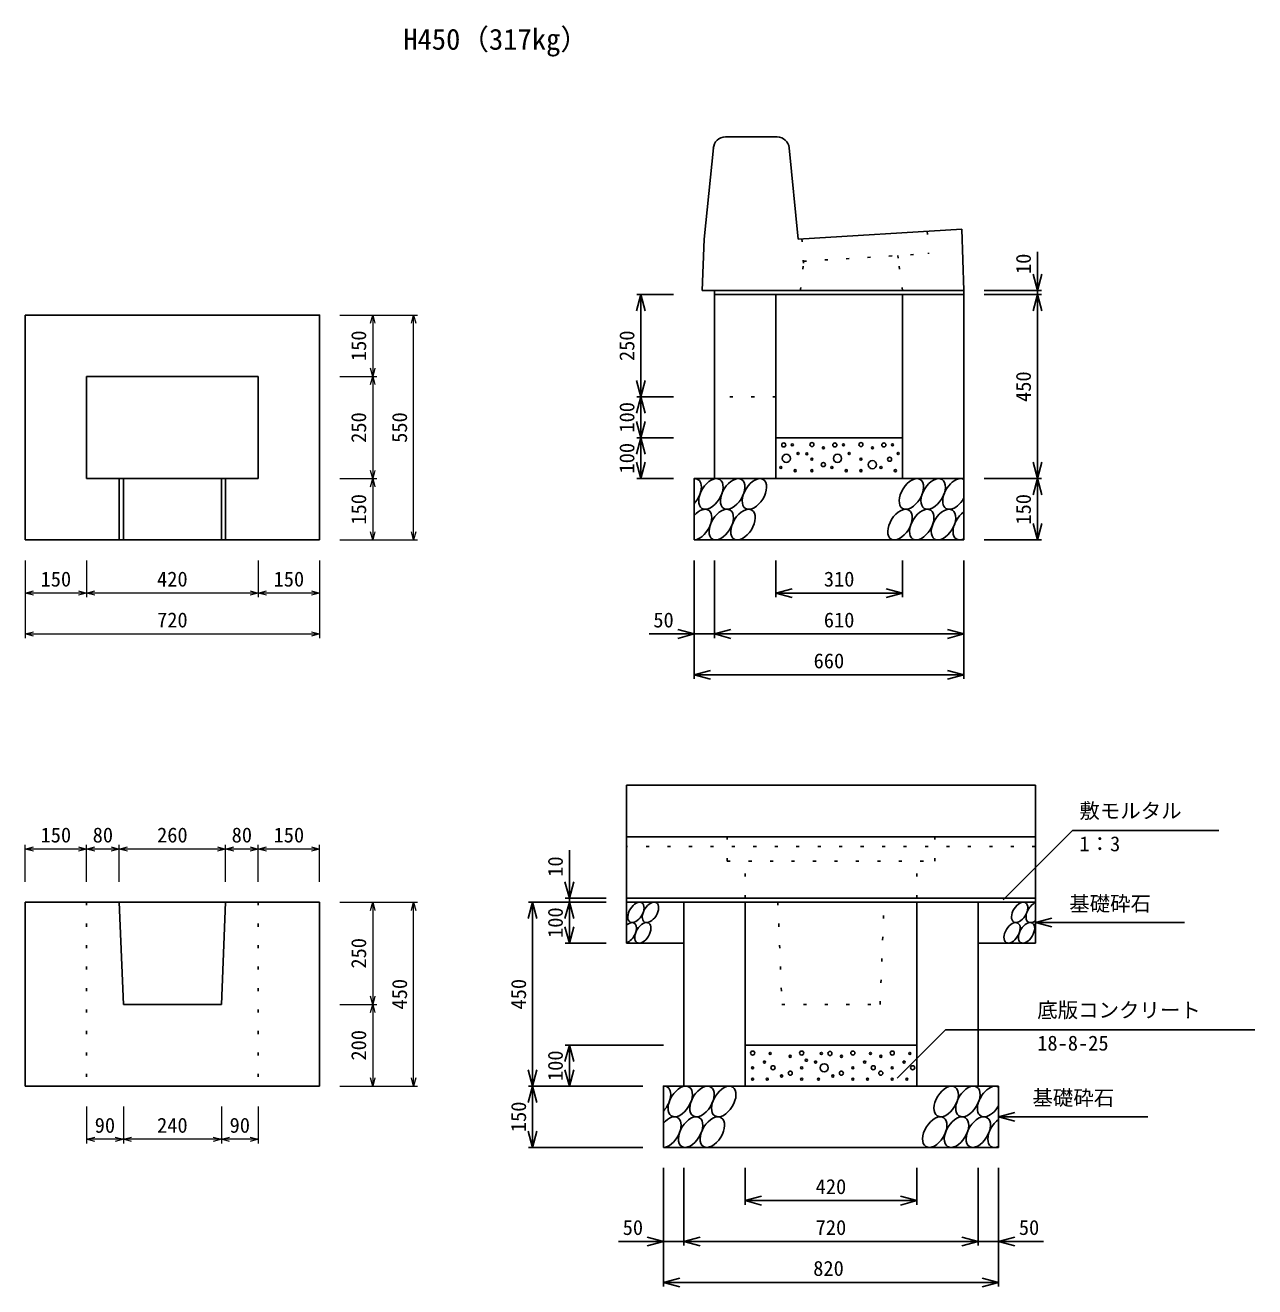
# Model space of a CAD drawing. Units: millimetres, scale not verified. Extents: x -12600 to 12600, y -8910 to 8910.
# Drawn here: x -7202 to -4194, y -4684 to -1598 of the extents above; entities that cross this region are included whole.
import ezdxf
from ezdxf.enums import TextEntityAlignment as Align

# ---------------------------------------------------------------- set-up
doc = ezdxf.new("R2010")
doc.units = ezdxf.units.MM
doc.header["$LTSCALE"] = 30
doc.linetypes.add('DOTTED', pattern=[1.75, 0.25, -1.5])
for name, color, linetype, lineweight in [('0-0_DIM', 7, 'Continuous', 13), ('0-2_HATCH', 6, 'Continuous', 25), ('0-5_OUTLINE', 3, 'Continuous', 25), ('0-6_OUTLINE2', 4, 'DOTTED', 25), ('0-7_TXT', 7, 'Continuous', 25)]:
    doc.layers.add(name, color=color, linetype=linetype, lineweight=lineweight)
doc.styles.add('ＭＳ ゴシック', font='')
doc.styles.get('ＭＳ ゴシック').set_extended_font_data('MS Gothic')

msp = doc.modelspace()

# ---------------------------------------------------------------- linework, layer by layer
at = {"layer": '0-0_DIM', "lineweight": 25}
for p, q in [((-4725.81, -2247.27), (-4725.81, -2152.52)), ((-4855.81, -2247.27), (-4715.81, -2247.27)), ((-4855.81, -2247.27), (-4715.81, -2247.27)), ((-4725.81, -2257.27), (-4725.81, -2247.27)), ((-5615.81, -2257.27), (-5705.81, -2257.27)), ((-5695.81, -2257.27), (-5695.81, -2507.27)), ((-4855.81, -2257.27), (-4715.81, -2257.27)), ((-4725.81, -2257.27), (-4725.81, -2707.27)), ((-5615.81, -2507.27), (-5705.81, -2507.27)), ((-5695.81, -2507.27), (-5695.81, -2607.27)), ((-5615.81, -2607.27), (-5705.81, -2607.27)), ((-5695.81, -2607.27), (-5695.81, -2707.27)), ((-5615.81, -2707.27), (-5705.81, -2707.27)), ((-4855.81, -2707.27), (-4715.81, -2707.27)), ((-4725.81, -2707.27), (-4725.81, -2857.27)), ((-4855.81, -2857.27), (-4715.81, -2857.27)), ((-5565.81, -2907.27), (-5565.81, -3197.27)), ((-5515.81, -2907.27), (-5515.81, -3097.27)), ((-5365.81, -2907.27), (-5365.81, -2997.27)), ((-5055.81, -2907.27), (-5055.81, -2997.27)), ((-4905.81, -2907.27), (-4905.81, -3197.27)), ((-5055.81, -2987.27), (-5365.81, -2987.27)), ((-5675.99, -3087.27), (-5565.81, -3087.27)), ((-5515.81, -3087.27), (-5565.81, -3087.27)), ((-5515.81, -3087.27), (-4905.81, -3087.27)), ((-5565.81, -3187.27), (-4905.81, -3187.27)), ((-4639.79, -3567.86), (-4809.76, -3737.83)), ((-4639.79, -3567.86), (-4281.83, -3567.86)), ((-5870.81, -3733.27), (-5870.81, -3616.04)), ((-5780.81, -3733.27), (-5880.81, -3733.27)), ((-5870.81, -3743.27), (-5870.81, -3733.27)), ((-5780.81, -3743.27), (-5970.81, -3743.27)), ((-5960.81, -3743.27), (-5960.81, -4193.27)), ((-5870.81, -3743.27), (-5870.81, -3843.27)), ((-4730.81, -3793.27), (-4366.04, -3793.27)), ((-5780.81, -3843.27), (-5880.81, -3843.27)), ((-4950.29, -4055.32), (-5068.63, -4173.65)), ((-4950.29, -4055.32), (-4194.1, -4055.32)), ((-5640.81, -4093.27), (-5880.81, -4093.27)), ((-5870.81, -4093.27), (-5870.81, -4193.27)), ((-5690.81, -4193.27), (-5970.81, -4193.27)), ((-5960.81, -4193.27), (-5960.81, -4343.27)), ((-4820.81, -4268.27), (-4456.04, -4268.27)), ((-5690.81, -4343.27), (-5970.81, -4343.27)), ((-5640.81, -4393.27), (-5640.81, -4683.27)), ((-5590.81, -4393.27), (-5590.81, -4583.27)), ((-5440.81, -4393.27), (-5440.81, -4483.27)), ((-5020.81, -4393.27), (-5020.81, -4483.27)), ((-4870.81, -4393.27), (-4870.81, -4583.27)), ((-4820.81, -4393.27), (-4820.81, -4683.27)), ((-5440.81, -4473.27), (-5020.81, -4473.27)), ((-5750.99, -4573.27), (-5640.81, -4573.27)), ((-5590.81, -4573.27), (-5640.81, -4573.27)), ((-4870.81, -4573.27), (-5590.81, -4573.27)), ((-4870.81, -4573.27), (-4820.81, -4573.27)), ((-4710.64, -4573.27), (-4820.81, -4573.27)), ((-4820.81, -4673.27), (-5640.81, -4673.27))]:
    msp.add_line(p, q, dxfattribs=at)
at = {"layer": '0-0_DIM'}
for p, q in [((-6431.94, -2307.27), (-6341.94, -2307.27)), ((-6431.94, -2307.27), (-6241.94, -2307.27)), ((-6351.94, -2307.27), (-6351.94, -2457.27)), ((-6251.94, -2857.27), (-6251.94, -2307.27)), ((-6431.94, -2457.27), (-6341.94, -2457.27)), ((-6431.94, -2457.27), (-6341.94, -2457.27)), ((-6351.94, -2457.27), (-6351.94, -2707.27)), ((-6431.94, -2707.27), (-6341.94, -2707.27)), ((-6431.94, -2707.27), (-6341.94, -2707.27)), ((-6351.94, -2707.27), (-6351.94, -2857.27)), ((-6431.94, -2857.27), (-6341.94, -2857.27)), ((-6431.94, -2857.27), (-6241.94, -2857.27)), ((-7201.94, -2907.27), (-7201.94, -2997.27)), ((-7201.94, -2907.27), (-7201.94, -3097.27)), ((-7051.94, -2907.27), (-7051.94, -2997.27)), ((-7051.94, -2907.27), (-7051.94, -2997.27)), ((-6631.94, -2907.27), (-6631.94, -2997.27)), ((-6631.94, -2907.27), (-6631.94, -2997.27)), ((-6481.94, -2907.27), (-6481.94, -2997.27)), ((-6481.94, -2907.27), (-6481.94, -3097.27)), ((-7051.94, -2987.27), (-7201.94, -2987.27)), ((-6631.94, -2987.27), (-7051.94, -2987.27)), ((-6481.94, -2987.27), (-6631.94, -2987.27)), ((-7201.94, -3087.27), (-6481.94, -3087.27)), ((-7201.94, -3693.27), (-7201.94, -3603.27)), ((-7051.94, -3693.27), (-7051.94, -3603.27)), ((-6971.94, -3693.27), (-6971.94, -3603.27)), ((-6711.94, -3693.27), (-6711.94, -3603.27)), ((-6631.94, -3693.27), (-6631.94, -3603.27)), ((-6481.94, -3693.27), (-6481.94, -3603.27)), ((-7051.94, -3613.27), (-7201.94, -3613.27)), ((-6971.94, -3613.27), (-7051.94, -3613.27)), ((-6711.94, -3613.27), (-6971.94, -3613.27)), ((-6631.94, -3613.27), (-6711.94, -3613.27)), ((-6481.94, -3613.27), (-6631.94, -3613.27)), ((-6431.94, -3743.27), (-6341.94, -3743.27)), ((-6431.94, -3743.27), (-6241.94, -3743.27)), ((-6351.94, -3743.27), (-6351.94, -3993.27)), ((-6251.94, -4193.27), (-6251.94, -3743.27)), ((-6431.94, -3993.27), (-6341.94, -3993.27)), ((-6431.94, -3993.27), (-6341.94, -3993.27)), ((-6351.94, -3993.27), (-6351.94, -4193.27)), ((-6431.94, -4193.27), (-6341.94, -4193.27)), ((-6431.94, -4193.27), (-6241.94, -4193.27)), ((-7051.94, -4243.27), (-7051.94, -4333.27)), ((-6961.94, -4243.27), (-6961.94, -4333.27)), ((-6721.94, -4243.27), (-6721.94, -4333.27)), ((-6631.94, -4243.27), (-6631.94, -4333.27)), ((-6961.94, -4323.27), (-7051.94, -4323.27)), ((-6721.94, -4323.27), (-6961.94, -4323.27)), ((-6631.94, -4323.27), (-6721.94, -4323.27))]:
    msp.add_line(p, q, dxfattribs=at)
at = {"layer": '0-0_DIM', "lineweight": 25}
for points in [[(-4715.09, -2207.27), (-4725.81, -2247.27), (-4736.53, -2207.27)], [(-5685.09, -2297.27), (-5695.81, -2257.27), (-5706.53, -2297.27)], [(-4736.53, -2297.27), (-4725.81, -2257.27), (-4715.09, -2297.27)], [(-5685.09, -2467.27), (-5695.81, -2507.27), (-5706.53, -2467.27)], [(-5685.09, -2547.27), (-5695.81, -2507.27), (-5706.53, -2547.27)], [(-5706.53, -2567.27), (-5695.81, -2607.27), (-5685.09, -2567.27)], [(-5685.09, -2647.27), (-5695.81, -2607.27), (-5706.53, -2647.27)], [(-5706.53, -2667.27), (-5695.81, -2707.27), (-5685.09, -2667.27)], [(-4715.09, -2667.27), (-4725.81, -2707.27), (-4736.53, -2667.27)], [(-4736.53, -2747.27), (-4725.81, -2707.27), (-4715.09, -2747.27)], [(-4715.09, -2817.27), (-4725.81, -2857.27), (-4736.53, -2817.27)], [(-5325.81, -2976.55), (-5365.81, -2987.27), (-5325.81, -2997.99)], [(-5095.81, -2997.99), (-5055.81, -2987.27), (-5095.81, -2976.55)], [(-5605.81, -3076.55), (-5565.81, -3087.27), (-5605.81, -3097.99)], [(-5475.81, -3076.55), (-5515.81, -3087.27), (-5475.81, -3097.99)], [(-4945.81, -3097.99), (-4905.81, -3087.27), (-4945.81, -3076.55)], [(-5525.81, -3176.55), (-5565.81, -3187.27), (-5525.81, -3197.99)], [(-4945.81, -3197.99), (-4905.81, -3187.27), (-4945.81, -3176.55)], [(-5881.53, -3693.27), (-5870.81, -3733.27), (-5860.09, -3693.27)], [(-5950.09, -3783.27), (-5960.81, -3743.27), (-5971.53, -3783.27)], [(-5860.09, -3783.27), (-5870.81, -3743.27), (-5881.53, -3783.27)], [(-4690.81, -3782.55), (-4730.81, -3793.27), (-4690.81, -3803.99)], [(-5881.53, -3803.27), (-5870.81, -3843.27), (-5860.09, -3803.27)], [(-5860.09, -4133.27), (-5870.81, -4093.27), (-5881.53, -4133.27)], [(-5971.53, -4153.27), (-5960.81, -4193.27), (-5950.09, -4153.27)], [(-5881.53, -4153.27), (-5870.81, -4193.27), (-5860.09, -4153.27)], [(-5950.09, -4233.27), (-5960.81, -4193.27), (-5971.53, -4233.27)], [(-4780.81, -4257.55), (-4820.81, -4268.27), (-4780.81, -4278.99)], [(-5971.53, -4303.27), (-5960.81, -4343.27), (-5950.09, -4303.27)], [(-5400.81, -4483.99), (-5440.81, -4473.27), (-5400.81, -4462.55)], [(-5060.81, -4462.55), (-5020.81, -4473.27), (-5060.81, -4483.99)], [(-5680.81, -4562.55), (-5640.81, -4573.27), (-5680.81, -4583.99)], [(-5550.81, -4562.55), (-5590.81, -4573.27), (-5550.81, -4583.99)], [(-4910.81, -4562.55), (-4870.81, -4573.27), (-4910.81, -4583.99)], [(-4780.81, -4562.55), (-4820.81, -4573.27), (-4780.81, -4583.99)], [(-5600.81, -4683.99), (-5640.81, -4673.27), (-5600.81, -4662.55)], [(-4860.81, -4662.55), (-4820.81, -4673.27), (-4860.81, -4683.99)]]:
    msp.add_lwpolyline(points, dxfattribs=at)
at = {"layer": '0-0_DIM'}
for points in [[(-6357.3, -2327.27), (-6351.94, -2307.27), (-6346.58, -2327.27)], [(-6257.3, -2327.27), (-6251.94, -2307.27), (-6246.58, -2327.27)], [(-6346.58, -2437.27), (-6351.94, -2457.27), (-6357.3, -2437.27)], [(-6357.3, -2477.27), (-6351.94, -2457.27), (-6346.58, -2477.27)], [(-6346.58, -2687.27), (-6351.94, -2707.27), (-6357.3, -2687.27)], [(-6357.3, -2727.27), (-6351.94, -2707.27), (-6346.58, -2727.27)], [(-6346.58, -2837.27), (-6351.94, -2857.27), (-6357.3, -2837.27)], [(-6246.58, -2837.27), (-6251.94, -2857.27), (-6257.3, -2837.27)], [(-7181.94, -2992.63), (-7201.94, -2987.27), (-7181.94, -2981.91)], [(-7071.94, -2981.91), (-7051.94, -2987.27), (-7071.94, -2992.63)], [(-7031.94, -2992.63), (-7051.94, -2987.27), (-7031.94, -2981.91)], [(-6651.94, -2981.91), (-6631.94, -2987.27), (-6651.94, -2992.63)], [(-6611.94, -2992.63), (-6631.94, -2987.27), (-6611.94, -2981.91)], [(-6501.94, -2981.91), (-6481.94, -2987.27), (-6501.94, -2992.63)], [(-7181.94, -3092.63), (-7201.94, -3087.27), (-7181.94, -3081.91)], [(-6501.94, -3081.91), (-6481.94, -3087.27), (-6501.94, -3092.63)], [(-7181.94, -3618.63), (-7201.94, -3613.27), (-7181.94, -3607.91)], [(-7071.94, -3607.91), (-7051.94, -3613.27), (-7071.94, -3618.63)], [(-7031.94, -3618.63), (-7051.94, -3613.27), (-7031.94, -3607.91)], [(-6991.94, -3607.91), (-6971.94, -3613.27), (-6991.94, -3618.63)], [(-6951.94, -3618.63), (-6971.94, -3613.27), (-6951.94, -3607.91)], [(-6731.94, -3607.91), (-6711.94, -3613.27), (-6731.94, -3618.63)], [(-6691.94, -3618.63), (-6711.94, -3613.27), (-6691.94, -3607.91)], [(-6651.94, -3607.91), (-6631.94, -3613.27), (-6651.94, -3618.63)], [(-6611.94, -3618.63), (-6631.94, -3613.27), (-6611.94, -3607.91)], [(-6501.94, -3607.91), (-6481.94, -3613.27), (-6501.94, -3618.63)], [(-6357.3, -3763.27), (-6351.94, -3743.27), (-6346.58, -3763.27)], [(-6257.3, -3763.27), (-6251.94, -3743.27), (-6246.58, -3763.27)], [(-6346.58, -3973.27), (-6351.94, -3993.27), (-6357.3, -3973.27)], [(-6357.3, -4013.27), (-6351.94, -3993.27), (-6346.58, -4013.27)], [(-6346.58, -4173.27), (-6351.94, -4193.27), (-6357.3, -4173.27)], [(-6246.58, -4173.27), (-6251.94, -4193.27), (-6257.3, -4173.27)], [(-7031.94, -4328.63), (-7051.94, -4323.27), (-7031.94, -4317.91)], [(-6981.94, -4317.91), (-6961.94, -4323.27), (-6981.94, -4328.63)], [(-6941.94, -4328.63), (-6961.94, -4323.27), (-6941.94, -4317.91)], [(-6741.94, -4317.91), (-6721.94, -4323.27), (-6741.94, -4328.63)], [(-6701.94, -4328.63), (-6721.94, -4323.27), (-6701.94, -4317.91)], [(-6651.94, -4317.91), (-6631.94, -4323.27), (-6651.94, -4328.63)]]:
    msp.add_lwpolyline(points, dxfattribs=at)
at = {"layer": '0-2_HATCH'}
for centre, radius in [((-5346.43, -2624.83), 5), ((-5325.4, -2624.83), 2.5), ((-5277.5, -2623.95), 5), ((-5221.43, -2624.83), 5), ((-5200.39, -2624.83), 2.5), ((-5157.5, -2623.95), 5), ((-5101.43, -2624.83), 5), ((-5080.39, -2624.83), 2.5), ((-5339.89, -2657.84), 10), ((-5311.38, -2645.84), 2.5), ((-5289.92, -2646.75), 2.5), ((-5249.46, -2631.83), 2.5), ((-5214.89, -2657.84), 10), ((-5186.38, -2645.84), 2.5), ((-5129.46, -2631.83), 2.5), ((-5066.38, -2645.84), 2.5), ((-5353.44, -2679.98), 2.5), ((-5277.5, -2659.84), 2.5), ((-5249.46, -2672.97), 5), ((-5228.43, -2679.98), 2.5), ((-5157.5, -2659.84), 2.5), ((-5129.46, -2672.97), 10), ((-5108.43, -2679.98), 2.5), ((-5087.41, -2659.84), 5), ((-5318.39, -2687.86), 2.5), ((-5277.5, -2687.86), 2.5), ((-5193.39, -2687.86), 2.5), ((-5157.5, -2687.86), 2.5), ((-5073.39, -2687.86), 2.5), ((-5422.49, -4112.44), 5), ((-5393.62, -4134.33), 2.5), ((-5379.6, -4113.32), 2.5), ((-5330.53, -4120.32), 2.5), ((-5302.49, -4112.44), 5), ((-5291.15, -4130.01), 2.5), ((-5268.39, -4134.33), 2.5), ((-5254.38, -4113.32), 2.5), ((-5233.34, -4113.32), 5), ((-5205.31, -4120.32), 2.5), ((-5177.27, -4112.44), 5), ((-5148.39, -4134.33), 2.5), ((-5134.38, -4113.32), 2.5), ((-5108.97, -4120.32), 2.5), ((-5080.94, -4112.44), 5), ((-5052.06, -4134.33), 2.5), ((-5038.04, -4113.32), 2.5), ((-5422.49, -4148.33), 2.5), ((-5372.59, -4148.33), 5), ((-5330.53, -4161.47), 5), ((-5302.49, -4148.33), 2.5), ((-5247.36, -4148.33), 10), ((-5205.31, -4161.47), 5), ((-5177.27, -4148.33), 2.5), ((-5127.36, -4148.33), 5), ((-5108.97, -4161.47), 5), ((-5080.94, -4148.33), 2.5), ((-5031.03, -4148.33), 5), ((-5422.49, -4176.35), 2.5), ((-5386.61, -4176.35), 2.5), ((-5351.56, -4168.47), 2.5), ((-5302.49, -4176.35), 2.5), ((-5261.38, -4176.35), 2.5), ((-5226.34, -4168.47), 2.5), ((-5177.27, -4176.35), 2.5), ((-5141.38, -4176.35), 2.5), ((-5080.94, -4176.35), 2.5), ((-5045.05, -4176.35), 2.5)]:
    msp.add_circle(centre, radius, dxfattribs=at)
for centre, major_axis, start_param, end_param in [((-5577.78, -2744.77), (21.82, 35.31), 4.3711174, 6.6890199), ((-4927.63, -2744.77), (21.82, 35.31), 6.2831853, 11.0601374), ((-5552.46, -2819.77), (21.82, 35.31), 3.4964223, 7.563715), ((-4902.31, -2819.77), (21.82, 35.31), 0.9351899, 3.8417621), ((-4733.81, -3768.27), (14.54, 23.54), 0.6666252, 4.1103269), ((-5726.51, -3818.27), (14.54, 23.54), 3.7419964, 7.318141), ((-5652.78, -4230.77), (21.82, 35.31), 4.3711174, 6.6890199), ((-4842.63, -4230.77), (21.82, 35.31), 6.2831853, 11.0601374), ((-5627.46, -4305.77), (21.82, 35.31), 3.4964223, 7.563715), ((-4817.31, -4305.77), (21.82, 35.31), 0.9351899, 3.8417621)]:
    msp.add_ellipse(centre, major_axis=major_axis, ratio=0.5792, start_param=start_param, end_param=end_param, dxfattribs=at)
for centre, major_axis in [((-5524.57, -2744.77), (21.82, 35.31)), ((-5471.36, -2744.77), (21.82, 35.31)), ((-5418.14, -2744.77), (21.82, 35.31)), ((-5034.06, -2744.77), (21.82, 35.31)), ((-4980.84, -2744.77), (21.82, 35.31)), ((-5499.25, -2819.77), (21.82, 35.31)), ((-5446.03, -2819.77), (21.82, 35.31)), ((-5061.95, -2819.77), (21.82, 35.31)), ((-5008.73, -2819.77), (21.82, 35.31)), ((-4955.52, -2819.77), (21.82, 35.31)), ((-5707.92, -3768.27), (14.54, 23.54)), ((-5672.44, -3768.27), (14.54, 23.54)), ((-4769.29, -3768.27), (14.54, 23.54)), ((-5691.04, -3818.27), (14.54, 23.54)), ((-4787.88, -3818.27), (14.54, 23.54)), ((-4752.41, -3818.27), (14.54, 23.54)), ((-5599.57, -4230.77), (21.82, 35.31)), ((-5546.36, -4230.77), (21.82, 35.31)), ((-5493.14, -4230.77), (21.82, 35.31)), ((-4949.06, -4230.77), (21.82, 35.31)), ((-4895.84, -4230.77), (21.82, 35.31)), ((-5574.25, -4305.77), (21.82, 35.31)), ((-5521.03, -4305.77), (21.82, 35.31)), ((-4976.95, -4305.77), (21.82, 35.31)), ((-4923.73, -4305.77), (21.82, 35.31)), ((-4870.52, -4305.77), (21.82, 35.31))]:
    msp.add_ellipse(centre, major_axis=major_axis, ratio=0.5792, dxfattribs=at)
at = {"layer": '0-5_OUTLINE'}
for p, q in [((-5488.66, -1871.27), (-5362.96, -1871.27)), ((-5540.81, -2121.27), (-5518.51, -1898.29)), ((-5310.81, -2121.27), (-5333.11, -1898.29)), ((-5540.81, -2121.27), (-5545.81, -2247.27)), ((-5545.81, -2247.27), (-4905.81, -2247.27)), ((-4905.81, -2247.27), (-5515.81, -2247.27)), ((-5515.81, -2247.27), (-5515.81, -2707.27)), ((-4905.81, -2247.27), (-4905.81, -2857.27)), ((-4905.81, -2257.27), (-5515.81, -2257.27)), ((-5365.81, -2257.27), (-5365.81, -2707.27)), ((-5055.81, -2257.27), (-5055.81, -2707.27)), ((-7201.94, -2307.27), (-7201.94, -2857.27)), ((-7051.94, -2457.27), (-7051.94, -2707.27)), ((-7051.94, -2457.27), (-6631.94, -2457.27)), ((-6631.94, -2457.27), (-6631.94, -2707.27)), ((-5055.81, -2607.27), (-5365.81, -2607.27)), ((-7051.94, -2707.27), (-6631.94, -2707.27)), ((-6971.94, -2707.27), (-6971.94, -2857.27)), ((-6961.94, -2707.27), (-6961.94, -2857.27)), ((-6721.94, -2707.27), (-6721.94, -2857.27)), ((-6711.94, -2707.27), (-6711.94, -2857.27)), ((-7201.94, -2857.27), (-6481.94, -2857.27)), ((-4905.81, -2857.27), (-5565.81, -2857.27)), ((-5730.81, -3457.27), (-4730.81, -3457.27)), ((-5730.81, -3843.27), (-5730.81, -3457.27)), ((-4730.81, -3843.27), (-4730.81, -3457.27)), ((-5730.81, -3583.27), (-4730.81, -3583.27)), ((-4730.81, -3733.27), (-5730.81, -3733.27)), ((-7201.94, -3743.27), (-6481.94, -3743.27)), ((-7201.94, -3743.27), (-7201.94, -4193.27)), ((-6971.94, -3743.27), (-6961.94, -3993.27)), ((-6721.94, -3993.27), (-6711.94, -3743.27)), ((-6481.94, -3743.27), (-6481.94, -4193.27)), ((-5730.81, -3743.27), (-4730.81, -3743.27)), ((-5590.81, -3743.27), (-5590.81, -4193.27)), ((-5440.81, -3743.27), (-5440.81, -4193.27)), ((-5020.81, -3743.27), (-5020.81, -4193.27)), ((-4870.81, -3743.27), (-4870.81, -4193.27)), ((-5730.81, -3843.27), (-5590.81, -3843.27)), ((-4730.81, -3843.27), (-4870.81, -3843.27)), ((-6961.94, -3993.27), (-6721.94, -3993.27)), ((-5440.81, -4093.27), (-5020.81, -4093.27)), ((-7201.94, -4193.27), (-6481.94, -4193.27)), ((-4820.81, -4343.27), (-4820.81, -4193.27)), ((-5640.81, -4343.27), (-4820.81, -4343.27))]:
    msp.add_line(p, q, dxfattribs=at)
for points in [[(-5310.81, -2121.27), (-4910.81, -2097.27), (-4905.81, -2247.27)], [(-7201.94, -2307.27), (-6481.94, -2307.27), (-6481.94, -2857.27)], [(-4905.81, -2707.27), (-5565.81, -2707.27), (-5565.81, -2857.27)], [(-5640.81, -4343.27), (-5640.81, -4193.27), (-4820.81, -4193.27)]]:
    msp.add_lwpolyline(points, dxfattribs=at)
for centre, start, end in [((-5488.66, -1901.27), 90, 177.2835), ((-5362.96, -1901.27), 5.71059, 88.37304)]:
    msp.add_arc(centre, 30, start, end, dxfattribs=at)
at = {"layer": '0-6_OUTLINE2'}
for p, q in [((-5301.83, -2120.73), (-5298.18, -2181.62)), ((-4995.38, -2102.35), (-4992.09, -2157.25)), ((-5298.53, -2175.63), (-4992.09, -2157.25)), ((-5305.81, -2247.27), (-5298.18, -2181.62)), ((-5066.95, -2161.74), (-5066.59, -2167.73)), ((-5055.81, -2247.27), (-5066.59, -2167.73)), ((-5365.81, -2507.27), (-5515.81, -2507.27)), ((-4730.81, -3607.27), (-5730.81, -3607.27)), ((-5484.81, -3642.75), (-5484.81, -3583.27)), ((-4976.81, -3642.75), (-4976.81, -3583.27)), ((-5484.81, -3642.75), (-4976.81, -3642.75)), ((-5440.81, -3733.27), (-5440.81, -3642.75)), ((-5020.81, -3733.27), (-5020.81, -3642.75)), ((-7051.94, -3743.27), (-7051.94, -4193.27)), ((-6631.94, -3743.27), (-6631.94, -4193.27)), ((-5360.81, -3743.27), (-5350.81, -3993.27)), ((-5110.81, -3993.27), (-5100.81, -3743.27)), ((-5350.81, -3993.27), (-5110.81, -3993.27))]:
    msp.add_line(p, q, dxfattribs=at)

# ---------------------------------------------------------------- texts
at = {"layer": '0-0_DIM', "style": 'ＭＳ ゴシック'}
for s, p in [('10', (-4730.81, -2206.83)), ('150', (-6356.94, -2419.77)), ('250', (-5700.81, -2419.77)), ('450', (-4730.81, -2519.77)), ('100', (-5700.81, -2594.77)), ('250', (-6356.94, -2619.77)), ('550', (-6256.94, -2619.77)), ('100', (-5700.81, -2694.77)), ('150', (-6356.94, -2819.77)), ('150', (-4730.81, -2819.77)), ('10', (-5875.81, -3681.21)), ('100', (-5875.81, -3830.77)), ('250', (-6356.94, -3905.77)), ('450', (-6256.94, -4005.77)), ('450', (-5965.81, -4005.77)), ('200', (-6356.94, -4130.77)), ('100', (-5875.81, -4180.77)), ('150', (-5965.81, -4305.77))]:
    msp.add_text(s, height=36.66, rotation=90, dxfattribs=at).set_placement(p, align=Align.BOTTOM_LEFT)
for s, p in [('150', (-7164.44, -2982.27)), ('420', (-6879.44, -2982.27)), ('150', (-6594.44, -2982.27)), ('310', (-5248.31, -2982.27)), ('720', (-6879.44, -3082.27)), ('50', (-5665.39, -3082.27)), ('610', (-5248.31, -3082.27)), ('660', (-5273.31, -3182.27)), ('敷モルタル', (-4623.05, -3549.12)), ('150', (-7164.44, -3608.27)), ('80', (-7036.94, -3608.27)), ('260', (-6879.44, -3608.27)), ('80', (-6696.94, -3608.27)), ('150', (-6594.44, -3608.27)), ('1：3', (-4623.05, -3629.81)), ('基礎砕石', (-4647.98, -3776.1)), ('底版コンクリート', (-4726.27, -4036.58)), ('18-8-25', (-4726.27, -4117.27)), ('基礎砕石', (-4737.98, -4251.1)), ('90', (-7031.94, -4318.27)), ('240', (-6879.44, -4318.27)), ('90', (-6701.94, -4318.27)), ('420', (-5268.31, -4468.27)), ('50', (-5740.39, -4568.27)), ('720', (-5268.31, -4568.27)), ('50', (-4771.24, -4568.27)), ('820', (-5274.26, -4668.27))]:
    msp.add_text(s, height=36.66, dxfattribs=at).set_placement(p, align=Align.BOTTOM_LEFT)
at = {"layer": '0-7_TXT', "style": 'ＭＳ ゴシック'}
msp.add_text('H450（317kg）', height=51.32, dxfattribs=at).set_placement((-6277.11, -1673.61), align=Align.BOTTOM_LEFT)

doc.saveas('drawing.dxf')
